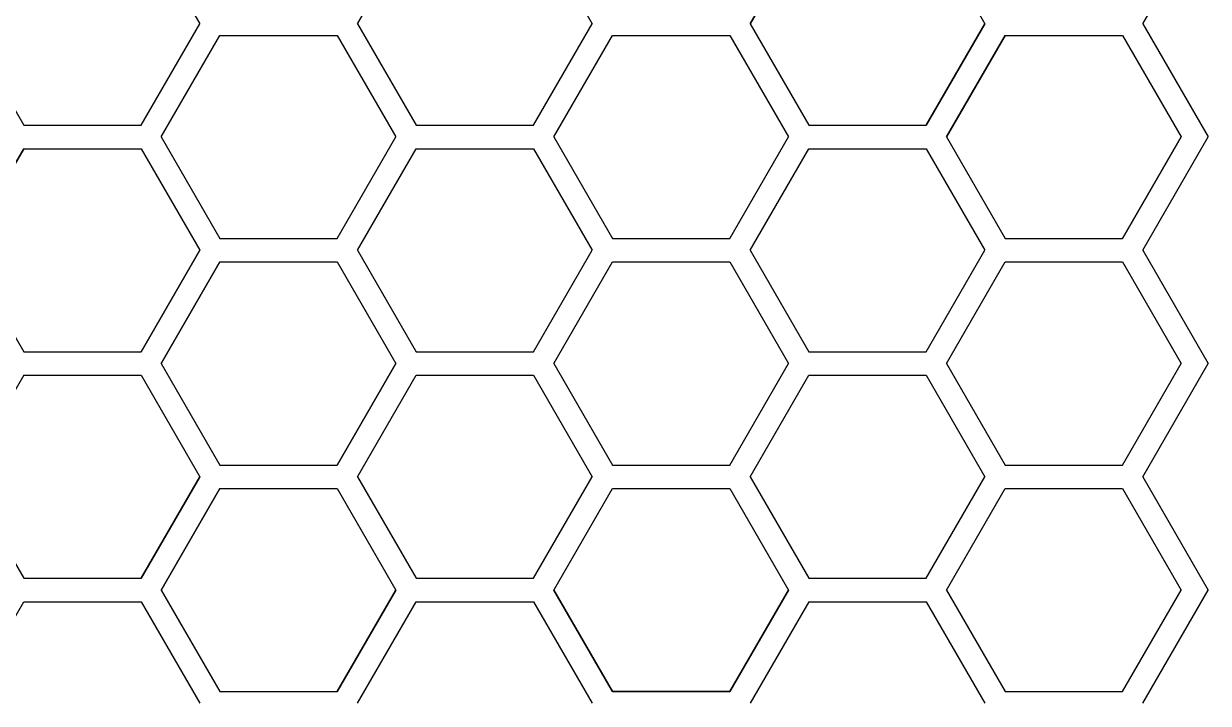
# Model space of a CAD drawing. Header units: millimetres. Extents: x 606 to 1123, y -612 to 146.
# Drawn here: x 921.5 to 1123.4, y -146.7 to -30.8 of the extents above; entities that cross this region are included whole.
import ezdxf

# ---------------------------------------------------------------- set-up
doc = ezdxf.new("R2010")
doc.units = ezdxf.units.MM
doc.layers.get('0').update_dxf_attribs({"linetype": 'CONTINUOUS', "lineweight": 25})

msp = doc.modelspace()

# ---------------------------------------------------------------- linework, layer by layer
for p, q in [((1112.25, -30.82), (1123.41, -11.5)), ((941.47, -13.5), (951.47, -30.82)), ((941.47, -13.5), (951.47, -30.82)), ((941.47, -13.5), (951.47, -30.82)), ((941.47, -13.5), (951.47, -30.82)), ((941.47, -13.5), (951.47, -30.82)), ((941.47, -13.5), (951.47, -30.82)), ((978.4, -30.82), (988.4, -13.5)), ((978.4, -30.82), (988.4, -13.5)), ((978.4, -30.82), (988.4, -13.5)), ((1008.4, -13.5), (1018.4, -30.82)), ((1008.4, -13.5), (1018.4, -30.82)), ((1008.4, -13.5), (1018.4, -30.82)), ((1055.33, -13.5), (1045.33, -30.82)), ((1045.33, -30.82), (1055.33, -13.5)), ((1055.33, -13.5), (1045.33, -30.82)), ((1045.33, -30.82), (1055.33, -13.5)), ((1055.33, -13.5), (1045.33, -30.82)), ((1045.33, -30.82), (1055.33, -13.5)), ((1075.33, -13.5), (1085.33, -30.82)), ((1075.33, -13.5), (1085.33, -30.82)), ((1075.33, -13.5), (1085.33, -30.82)), ((1075.33, -13.5), (1085.33, -30.82)), ((1075.33, -13.5), (1085.33, -30.82)), ((1075.33, -13.5), (1085.33, -30.82)), ((1075.33, -13.5), (1085.33, -30.82)), ((1075.33, -13.5), (1085.33, -30.82)), ((1075.33, -13.5), (1085.33, -30.82)), ((911.47, -30.82), (921.47, -48.14)), ((911.47, -30.82), (921.47, -48.14)), ((911.47, -30.82), (921.47, -48.14)), ((941.47, -48.14), (951.47, -30.82)), ((941.47, -48.14), (951.47, -30.82)), ((941.47, -48.14), (951.47, -30.82)), ((941.47, -48.14), (951.47, -30.82)), ((941.47, -48.14), (951.47, -30.82)), ((941.47, -48.14), (951.47, -30.82)), ((978.4, -30.82), (988.4, -48.14)), ((978.4, -30.82), (988.4, -48.14)), ((978.4, -30.82), (988.4, -48.14)), ((1008.4, -48.14), (1018.4, -30.82)), ((1008.4, -48.14), (1018.4, -30.82)), ((1008.4, -48.14), (1018.4, -30.82)), ((1045.33, -30.82), (1055.33, -48.14)), ((1045.33, -30.82), (1055.33, -48.14)), ((1045.33, -30.82), (1055.33, -48.14)), ((1045.33, -30.82), (1055.33, -48.14)), ((1045.33, -30.82), (1055.33, -48.14)), ((1045.33, -30.82), (1055.33, -48.14)), ((1045.33, -30.82), (1055.33, -48.14)), ((1045.33, -30.82), (1055.33, -48.14)), ((1045.33, -30.82), (1055.33, -48.14)), ((1075.33, -48.14), (1085.33, -30.82)), ((1085.33, -30.82), (1075.33, -48.14)), ((1075.33, -48.14), (1085.33, -30.82)), ((1075.33, -48.14), (1085.33, -30.82)), ((1085.33, -30.82), (1075.33, -48.14)), ((1075.33, -48.14), (1085.33, -30.82)), ((1075.33, -48.14), (1085.33, -30.82)), ((1085.33, -30.82), (1075.33, -48.14)), ((1075.33, -48.14), (1085.33, -30.82)), ((1112.25, -30.82), (1123.41, -50.14)), ((944.93, -50.14), (954.93, -32.82)), ((944.93, -50.14), (954.93, -32.82)), ((944.93, -50.14), (954.93, -32.82)), ((944.93, -50.14), (954.93, -32.82)), ((944.93, -50.14), (954.93, -32.82)), ((944.93, -50.14), (954.93, -32.82)), ((944.93, -50.14), (954.93, -32.82)), ((944.93, -50.14), (954.93, -32.82)), ((944.93, -50.14), (954.93, -32.82)), ((954.93, -32.82), (974.93, -32.82)), ((954.93, -32.82), (974.93, -32.82)), ((954.93, -32.82), (974.93, -32.82)), ((954.93, -32.82), (974.93, -32.82)), ((954.93, -32.82), (974.93, -32.82)), ((954.93, -32.82), (974.93, -32.82)), ((954.93, -32.82), (974.93, -32.82)), ((954.93, -32.82), (974.93, -32.82)), ((954.93, -32.82), (974.93, -32.82)), ((974.93, -32.82), (984.93, -50.14)), ((974.93, -32.82), (984.93, -50.14)), ((974.93, -32.82), (984.93, -50.14)), ((974.93, -32.82), (984.93, -50.14)), ((974.93, -32.82), (984.93, -50.14)), ((974.93, -32.82), (984.93, -50.14)), ((974.93, -32.82), (984.93, -50.14)), ((974.93, -32.82), (984.93, -50.14)), ((974.93, -32.82), (984.93, -50.14)), ((1011.86, -50.14), (1021.86, -32.82)), ((1011.86, -50.14), (1021.86, -32.82)), ((1011.86, -50.14), (1021.86, -32.82)), ((1011.86, -50.14), (1021.86, -32.82)), ((1011.86, -50.14), (1021.86, -32.82)), ((1011.86, -50.14), (1021.86, -32.82)), ((1021.86, -32.82), (1041.86, -32.82)), ((1021.86, -32.82), (1041.86, -32.82)), ((1021.86, -32.82), (1041.86, -32.82)), ((1021.86, -32.82), (1041.86, -32.82)), ((1021.86, -32.82), (1041.86, -32.82)), ((1021.86, -32.82), (1041.86, -32.82)), ((1041.86, -32.82), (1051.86, -50.14)), ((1041.86, -32.82), (1051.86, -50.14)), ((1041.86, -32.82), (1051.86, -50.14)), ((1041.86, -32.82), (1051.86, -50.14)), ((1041.86, -32.82), (1051.86, -50.14)), ((1041.86, -32.82), (1051.86, -50.14)), ((1078.79, -50.14), (1088.79, -32.82)), ((1088.79, -32.82), (1078.79, -50.14)), ((1078.79, -50.14), (1088.79, -32.82)), ((1078.79, -50.14), (1088.79, -32.82)), ((1088.79, -32.82), (1078.79, -50.14)), ((1078.79, -50.14), (1088.79, -32.82)), ((1078.79, -50.14), (1088.79, -32.82)), ((1088.79, -32.82), (1078.79, -50.14)), ((1078.79, -50.14), (1088.79, -32.82)), ((1088.79, -32.82), (1108.79, -32.82)), ((1088.79, -32.82), (1108.79, -32.82)), ((1088.79, -32.82), (1108.79, -32.82)), ((1088.79, -32.82), (1108.79, -32.82)), ((1088.79, -32.82), (1108.79, -32.82)), ((1088.79, -32.82), (1108.79, -32.82)), ((1088.79, -32.82), (1108.79, -32.82)), ((1088.79, -32.82), (1108.79, -32.82)), ((1088.79, -32.82), (1108.79, -32.82)), ((1108.79, -32.82), (1118.79, -50.14)), ((1108.79, -32.82), (1118.79, -50.14)), ((1108.79, -32.82), (1118.79, -50.14)), ((1108.79, -32.82), (1118.79, -50.14)), ((1108.79, -32.82), (1118.79, -50.14)), ((1108.79, -32.82), (1118.79, -50.14)), ((1108.79, -32.82), (1118.79, -50.14)), ((1108.79, -32.82), (1118.79, -50.14)), ((1108.79, -32.82), (1118.79, -50.14)), ((921.47, -48.14), (941.47, -48.14)), ((921.47, -48.14), (941.47, -48.14)), ((921.47, -48.14), (941.47, -48.14)), ((921.47, -48.14), (941.47, -48.14)), ((921.47, -48.14), (941.47, -48.14)), ((921.47, -48.14), (941.47, -48.14)), ((988.4, -48.14), (1008.4, -48.14)), ((988.4, -48.14), (1008.4, -48.14)), ((988.4, -48.14), (1008.4, -48.14)), ((1055.33, -48.14), (1075.33, -48.14)), ((1055.33, -48.14), (1075.33, -48.14)), ((1055.33, -48.14), (1075.33, -48.14)), ((1055.33, -48.14), (1075.33, -48.14)), ((1055.33, -48.14), (1075.33, -48.14)), ((1055.33, -48.14), (1075.33, -48.14)), ((1055.33, -48.14), (1075.33, -48.14)), ((1055.33, -48.14), (1075.33, -48.14)), ((1055.33, -48.14), (1075.33, -48.14)), ((944.93, -50.14), (954.93, -67.46)), ((944.93, -50.14), (954.93, -67.46)), ((944.93, -50.14), (954.93, -67.46)), ((944.93, -50.14), (954.93, -67.46)), ((944.93, -50.14), (954.93, -67.46)), ((944.93, -50.14), (954.93, -67.46)), ((944.93, -50.14), (954.93, -67.46)), ((944.93, -50.14), (954.93, -67.46)), ((944.93, -50.14), (954.93, -67.46)), ((974.93, -67.46), (984.93, -50.14)), ((974.93, -67.46), (984.93, -50.14)), ((974.93, -67.46), (984.93, -50.14)), ((974.93, -67.46), (984.93, -50.14)), ((974.93, -67.46), (984.93, -50.14)), ((974.93, -67.46), (984.93, -50.14)), ((974.93, -67.46), (984.93, -50.14)), ((974.93, -67.46), (984.93, -50.14)), ((974.93, -67.46), (984.93, -50.14)), ((1011.86, -50.14), (1021.86, -67.46)), ((1011.86, -50.14), (1021.86, -67.46)), ((1011.86, -50.14), (1021.86, -67.46)), ((1011.86, -50.14), (1021.86, -67.46)), ((1011.86, -50.14), (1021.86, -67.46)), ((1011.86, -50.14), (1021.86, -67.46)), ((1041.86, -67.46), (1051.86, -50.14)), ((1041.86, -67.46), (1051.86, -50.14)), ((1041.86, -67.46), (1051.86, -50.14)), ((1041.86, -67.46), (1051.86, -50.14)), ((1041.86, -67.46), (1051.86, -50.14)), ((1041.86, -67.46), (1051.86, -50.14)), ((1078.79, -50.14), (1088.79, -67.46)), ((1078.79, -50.14), (1088.79, -67.46)), ((1078.79, -50.14), (1088.79, -67.46)), ((1078.79, -50.14), (1088.79, -67.46)), ((1078.79, -50.14), (1088.79, -67.46)), ((1078.79, -50.14), (1088.79, -67.46)), ((1078.79, -50.14), (1088.79, -67.46)), ((1078.79, -50.14), (1088.79, -67.46)), ((1078.79, -50.14), (1088.79, -67.46)), ((1108.79, -67.46), (1118.79, -50.14)), ((1118.79, -50.14), (1108.79, -67.46)), ((1108.79, -67.46), (1118.79, -50.14)), ((1108.79, -67.46), (1118.79, -50.14)), ((1118.79, -50.14), (1108.79, -67.46)), ((1108.79, -67.46), (1118.79, -50.14)), ((1108.79, -67.46), (1118.79, -50.14)), ((1118.79, -50.14), (1108.79, -67.46)), ((1108.79, -67.46), (1118.79, -50.14)), ((1112.25, -69.46), (1123.41, -50.14)), ((911.47, -69.46), (921.47, -52.14)), ((921.47, -52.14), (911.47, -69.46)), ((911.47, -69.46), (921.47, -52.14)), ((921.47, -52.14), (911.47, -69.46)), ((911.47, -69.46), (921.47, -52.14)), ((921.47, -52.14), (911.47, -69.46)), ((921.47, -52.14), (941.47, -52.14)), ((921.47, -52.14), (941.47, -52.14)), ((921.47, -52.14), (941.47, -52.14)), ((921.47, -52.14), (941.47, -52.14)), ((921.47, -52.14), (941.47, -52.14)), ((921.47, -52.14), (941.47, -52.14)), ((941.47, -52.14), (951.47, -69.46)), ((941.47, -52.14), (951.47, -69.46)), ((941.47, -52.14), (951.47, -69.46)), ((941.47, -52.14), (951.47, -69.46)), ((941.47, -52.14), (951.47, -69.46)), ((941.47, -52.14), (951.47, -69.46)), ((978.4, -69.46), (988.4, -52.14)), ((978.4, -69.46), (988.4, -52.14)), ((978.4, -69.46), (988.4, -52.14)), ((978.4, -69.46), (988.4, -52.14)), ((978.4, -69.46), (988.4, -52.14)), ((978.4, -69.46), (988.4, -52.14)), ((988.4, -52.14), (1008.4, -52.14)), ((988.4, -52.14), (1008.4, -52.14)), ((988.4, -52.14), (1008.4, -52.14)), ((988.4, -52.14), (1008.4, -52.14)), ((988.4, -52.14), (1008.4, -52.14)), ((988.4, -52.14), (1008.4, -52.14)), ((1008.4, -52.14), (1018.4, -69.46)), ((1008.4, -52.14), (1018.4, -69.46)), ((1008.4, -52.14), (1018.4, -69.46)), ((1008.4, -52.14), (1018.4, -69.46)), ((1008.4, -52.14), (1018.4, -69.46)), ((1008.4, -52.14), (1018.4, -69.46)), ((1045.33, -69.46), (1055.33, -52.14)), ((1045.33, -69.46), (1055.33, -52.14)), ((1045.33, -69.46), (1055.33, -52.14)), ((1045.33, -69.46), (1055.33, -52.14)), ((1045.33, -69.46), (1055.33, -52.14)), ((1045.33, -69.46), (1055.33, -52.14)), ((1055.33, -52.14), (1075.33, -52.14)), ((1055.33, -52.14), (1075.33, -52.14)), ((1055.33, -52.14), (1075.33, -52.14)), ((1055.33, -52.14), (1075.33, -52.14)), ((1055.33, -52.14), (1075.33, -52.14)), ((1055.33, -52.14), (1075.33, -52.14)), ((1075.33, -52.14), (1085.33, -69.46)), ((1075.33, -52.14), (1085.33, -69.46)), ((1075.33, -52.14), (1085.33, -69.46)), ((1075.33, -52.14), (1085.33, -69.46)), ((1075.33, -52.14), (1085.33, -69.46)), ((1075.33, -52.14), (1085.33, -69.46)), ((954.93, -67.46), (974.93, -67.46)), ((954.93, -67.46), (974.93, -67.46)), ((954.93, -67.46), (974.93, -67.46)), ((954.93, -67.46), (974.93, -67.46)), ((954.93, -67.46), (974.93, -67.46)), ((954.93, -67.46), (974.93, -67.46)), ((954.93, -67.46), (974.93, -67.46)), ((954.93, -67.46), (974.93, -67.46)), ((954.93, -67.46), (974.93, -67.46)), ((1021.86, -67.46), (1041.86, -67.46)), ((1021.86, -67.46), (1041.86, -67.46)), ((1021.86, -67.46), (1041.86, -67.46)), ((1021.86, -67.46), (1041.86, -67.46)), ((1021.86, -67.46), (1041.86, -67.46)), ((1021.86, -67.46), (1041.86, -67.46)), ((1088.79, -67.46), (1108.79, -67.46)), ((1088.79, -67.46), (1108.79, -67.46)), ((1088.79, -67.46), (1108.79, -67.46)), ((1088.79, -67.46), (1108.79, -67.46)), ((1088.79, -67.46), (1108.79, -67.46)), ((1088.79, -67.46), (1108.79, -67.46)), ((1088.79, -67.46), (1108.79, -67.46)), ((1088.79, -67.46), (1108.79, -67.46)), ((1088.79, -67.46), (1108.79, -67.46)), ((911.47, -69.46), (921.47, -86.78)), ((911.47, -69.46), (921.47, -86.78)), ((911.47, -69.46), (921.47, -86.78)), ((911.47, -69.46), (921.47, -86.78)), ((911.47, -69.46), (921.47, -86.78)), ((911.47, -69.46), (921.47, -86.78)), ((941.47, -86.78), (951.47, -69.46)), ((951.47, -69.46), (941.47, -86.78)), ((941.47, -86.78), (951.47, -69.46)), ((951.47, -69.46), (941.47, -86.78)), ((941.47, -86.78), (951.47, -69.46)), ((951.47, -69.46), (941.47, -86.78)), ((978.4, -69.46), (988.4, -86.78)), ((978.4, -69.46), (988.4, -86.78)), ((978.4, -69.46), (988.4, -86.78)), ((978.4, -69.46), (988.4, -86.78)), ((978.4, -69.46), (988.4, -86.78)), ((978.4, -69.46), (988.4, -86.78)), ((1008.4, -86.78), (1018.4, -69.46)), ((1008.4, -86.78), (1018.4, -69.46)), ((1008.4, -86.78), (1018.4, -69.46)), ((1008.4, -86.78), (1018.4, -69.46)), ((1008.4, -86.78), (1018.4, -69.46)), ((1008.4, -86.78), (1018.4, -69.46)), ((1045.33, -69.46), (1055.33, -86.78)), ((1045.33, -69.46), (1055.33, -86.78)), ((1045.33, -69.46), (1055.33, -86.78)), ((1045.33, -69.46), (1055.33, -86.78)), ((1045.33, -69.46), (1055.33, -86.78)), ((1045.33, -69.46), (1055.33, -86.78)), ((1075.33, -86.78), (1085.33, -69.46)), ((1075.33, -86.78), (1085.33, -69.46)), ((1075.33, -86.78), (1085.33, -69.46)), ((1075.33, -86.78), (1085.33, -69.46)), ((1075.33, -86.78), (1085.33, -69.46)), ((1075.33, -86.78), (1085.33, -69.46)), ((1112.25, -69.46), (1123.41, -88.78)), ((944.93, -88.78), (954.93, -71.46)), ((954.93, -71.46), (944.93, -88.78)), ((944.93, -88.78), (954.93, -71.46)), ((944.93, -88.78), (954.93, -71.46)), ((954.93, -71.46), (944.93, -88.78)), ((944.93, -88.78), (954.93, -71.46)), ((944.93, -88.78), (954.93, -71.46)), ((954.93, -71.46), (944.93, -88.78)), ((944.93, -88.78), (954.93, -71.46)), ((954.93, -71.46), (974.93, -71.46)), ((954.93, -71.46), (974.93, -71.46)), ((954.93, -71.46), (974.93, -71.46)), ((954.93, -71.46), (974.93, -71.46)), ((954.93, -71.46), (974.93, -71.46)), ((954.93, -71.46), (974.93, -71.46)), ((954.93, -71.46), (974.93, -71.46)), ((954.93, -71.46), (974.93, -71.46)), ((954.93, -71.46), (974.93, -71.46)), ((974.93, -71.46), (984.93, -88.78)), ((974.93, -71.46), (984.93, -88.78)), ((974.93, -71.46), (984.93, -88.78)), ((974.93, -71.46), (984.93, -88.78)), ((974.93, -71.46), (984.93, -88.78)), ((974.93, -71.46), (984.93, -88.78)), ((974.93, -71.46), (984.93, -88.78)), ((974.93, -71.46), (984.93, -88.78)), ((974.93, -71.46), (984.93, -88.78)), ((1011.86, -88.78), (1021.86, -71.46)), ((1011.86, -88.78), (1021.86, -71.46)), ((1011.86, -88.78), (1021.86, -71.46)), ((1011.86, -88.78), (1021.86, -71.46)), ((1011.86, -88.78), (1021.86, -71.46)), ((1011.86, -88.78), (1021.86, -71.46)), ((1021.86, -71.46), (1041.86, -71.46)), ((1021.86, -71.46), (1041.86, -71.46)), ((1021.86, -71.46), (1041.86, -71.46)), ((1021.86, -71.46), (1041.86, -71.46)), ((1021.86, -71.46), (1041.86, -71.46)), ((1021.86, -71.46), (1041.86, -71.46)), ((1041.86, -71.46), (1051.86, -88.78)), ((1041.86, -71.46), (1051.86, -88.78)), ((1041.86, -71.46), (1051.86, -88.78)), ((1041.86, -71.46), (1051.86, -88.78)), ((1041.86, -71.46), (1051.86, -88.78)), ((1041.86, -71.46), (1051.86, -88.78)), ((1078.79, -88.78), (1088.79, -71.46)), ((1078.79, -88.78), (1088.79, -71.46)), ((1078.79, -88.78), (1088.79, -71.46)), ((1078.79, -88.78), (1088.79, -71.46)), ((1078.79, -88.78), (1088.79, -71.46)), ((1078.79, -88.78), (1088.79, -71.46)), ((1088.79, -71.46), (1108.79, -71.46)), ((1088.79, -71.46), (1108.79, -71.46)), ((1088.79, -71.46), (1108.79, -71.46)), ((1088.79, -71.46), (1108.79, -71.46)), ((1088.79, -71.46), (1108.79, -71.46)), ((1088.79, -71.46), (1108.79, -71.46)), ((1108.79, -71.46), (1118.79, -88.78)), ((1108.79, -71.46), (1118.79, -88.78)), ((1108.79, -71.46), (1118.79, -88.78)), ((1108.79, -71.46), (1118.79, -88.78)), ((1108.79, -71.46), (1118.79, -88.78)), ((1108.79, -71.46), (1118.79, -88.78)), ((921.47, -86.78), (941.47, -86.78)), ((921.47, -86.78), (941.47, -86.78)), ((921.47, -86.78), (941.47, -86.78)), ((921.47, -86.78), (941.47, -86.78)), ((921.47, -86.78), (941.47, -86.78)), ((921.47, -86.78), (941.47, -86.78)), ((988.4, -86.78), (1008.4, -86.78)), ((988.4, -86.78), (1008.4, -86.78)), ((988.4, -86.78), (1008.4, -86.78)), ((988.4, -86.78), (1008.4, -86.78)), ((988.4, -86.78), (1008.4, -86.78)), ((988.4, -86.78), (1008.4, -86.78)), ((1055.33, -86.78), (1075.33, -86.78)), ((1055.33, -86.78), (1075.33, -86.78)), ((1055.33, -86.78), (1075.33, -86.78)), ((1055.33, -86.78), (1075.33, -86.78)), ((1055.33, -86.78), (1075.33, -86.78)), ((1055.33, -86.78), (1075.33, -86.78)), ((944.93, -88.78), (954.93, -106.1)), ((944.93, -88.78), (954.93, -106.1)), ((944.93, -88.78), (954.93, -106.1)), ((944.93, -88.78), (954.93, -106.1)), ((944.93, -88.78), (954.93, -106.1)), ((944.93, -88.78), (954.93, -106.1)), ((944.93, -88.78), (954.93, -106.1)), ((944.93, -88.78), (954.93, -106.1)), ((944.93, -88.78), (954.93, -106.1)), ((974.93, -106.1), (984.93, -88.78)), ((984.93, -88.78), (974.93, -106.1)), ((974.93, -106.1), (984.93, -88.78)), ((974.93, -106.1), (984.93, -88.78)), ((984.93, -88.78), (974.93, -106.1)), ((974.93, -106.1), (984.93, -88.78)), ((974.93, -106.1), (984.93, -88.78)), ((984.93, -88.78), (974.93, -106.1)), ((974.93, -106.1), (984.93, -88.78)), ((1011.86, -88.78), (1021.86, -106.1)), ((1011.86, -88.78), (1021.86, -106.1)), ((1011.86, -88.78), (1021.86, -106.1)), ((1011.86, -88.78), (1021.86, -106.1)), ((1011.86, -88.78), (1021.86, -106.1)), ((1011.86, -88.78), (1021.86, -106.1)), ((1041.86, -106.1), (1051.86, -88.78)), ((1041.86, -106.1), (1051.86, -88.78)), ((1041.86, -106.1), (1051.86, -88.78)), ((1041.86, -106.1), (1051.86, -88.78)), ((1041.86, -106.1), (1051.86, -88.78)), ((1041.86, -106.1), (1051.86, -88.78)), ((1078.79, -88.78), (1088.79, -106.1)), ((1078.79, -88.78), (1088.79, -106.1)), ((1078.79, -88.78), (1088.79, -106.1)), ((1078.79, -88.78), (1088.79, -106.1)), ((1078.79, -88.78), (1088.79, -106.1)), ((1078.79, -88.78), (1088.79, -106.1)), ((1108.79, -106.1), (1118.79, -88.78)), ((1108.79, -106.1), (1118.79, -88.78)), ((1108.79, -106.1), (1118.79, -88.78)), ((1108.79, -106.1), (1118.79, -88.78)), ((1108.79, -106.1), (1118.79, -88.78)), ((1108.79, -106.1), (1118.79, -88.78)), ((1112.25, -108.1), (1123.41, -88.78)), ((921.47, -90.78), (911.47, -108.1)), ((921.47, -90.78), (911.47, -108.1)), ((921.47, -90.78), (911.47, -108.1)), ((921.47, -90.78), (941.47, -90.78)), ((921.47, -90.78), (941.47, -90.78)), ((921.47, -90.78), (941.47, -90.78)), ((921.47, -90.78), (941.47, -90.78)), ((921.47, -90.78), (941.47, -90.78)), ((921.47, -90.78), (941.47, -90.78)), ((941.47, -90.78), (951.47, -108.1)), ((941.47, -90.78), (951.47, -108.1)), ((941.47, -90.78), (951.47, -108.1)), ((941.47, -90.78), (951.47, -108.1)), ((941.47, -90.78), (951.47, -108.1)), ((941.47, -90.78), (951.47, -108.1)), ((978.4, -108.1), (988.4, -90.78)), ((978.4, -108.1), (988.4, -90.78)), ((978.4, -108.1), (988.4, -90.78)), ((988.4, -90.78), (1008.4, -90.78)), ((988.4, -90.78), (1008.4, -90.78)), ((988.4, -90.78), (1008.4, -90.78)), ((1008.4, -90.78), (1018.4, -108.1)), ((1008.4, -90.78), (1018.4, -108.1)), ((1008.4, -90.78), (1018.4, -108.1)), ((1045.33, -108.1), (1055.33, -90.78)), ((1045.33, -108.1), (1055.33, -90.78)), ((1045.33, -108.1), (1055.33, -90.78)), ((1055.33, -90.78), (1075.33, -90.78)), ((1055.33, -90.78), (1075.33, -90.78)), ((1055.33, -90.78), (1075.33, -90.78)), ((1075.33, -90.78), (1085.33, -108.1)), ((1075.33, -90.78), (1085.33, -108.1)), ((1075.33, -90.78), (1085.33, -108.1)), ((954.93, -106.1), (974.93, -106.1)), ((954.93, -106.1), (974.93, -106.1)), ((954.93, -106.1), (974.93, -106.1)), ((954.93, -106.1), (974.93, -106.1)), ((954.93, -106.1), (974.93, -106.1)), ((954.93, -106.1), (974.93, -106.1)), ((954.93, -106.1), (974.93, -106.1)), ((954.93, -106.1), (974.93, -106.1)), ((954.93, -106.1), (974.93, -106.1)), ((1021.86, -106.1), (1041.86, -106.1)), ((1021.86, -106.1), (1041.86, -106.1)), ((1021.86, -106.1), (1041.86, -106.1)), ((1021.86, -106.1), (1041.86, -106.1)), ((1021.86, -106.1), (1041.86, -106.1)), ((1021.86, -106.1), (1041.86, -106.1)), ((1021.86, -106.1), (1041.86, -106.1)), ((1021.86, -106.1), (1041.86, -106.1)), ((1021.86, -106.1), (1041.86, -106.1)), ((1021.86, -106.1), (1041.86, -106.1)), ((1021.86, -106.1), (1041.86, -106.1)), ((1021.86, -106.1), (1041.86, -106.1)), ((1088.79, -106.1), (1108.79, -106.1)), ((1088.79, -106.1), (1108.79, -106.1)), ((1088.79, -106.1), (1108.79, -106.1)), ((1088.79, -106.1), (1108.79, -106.1)), ((1088.79, -106.1), (1108.79, -106.1)), ((1088.79, -106.1), (1108.79, -106.1)), ((911.47, -108.1), (921.47, -125.42)), ((911.47, -108.1), (921.47, -125.42)), ((911.47, -108.1), (921.47, -125.42)), ((911.47, -108.1), (921.47, -125.42)), ((911.47, -108.1), (921.47, -125.42)), ((911.47, -108.1), (921.47, -125.42)), ((951.47, -108.1), (941.47, -125.42)), ((941.47, -125.42), (951.47, -108.1)), ((951.47, -108.1), (941.47, -125.42)), ((941.47, -125.42), (951.47, -108.1)), ((951.47, -108.1), (941.47, -125.42)), ((941.47, -125.42), (951.47, -108.1)), ((978.4, -108.1), (988.4, -125.42)), ((978.4, -108.1), (988.4, -125.42)), ((978.4, -108.1), (988.4, -125.42)), ((1008.4, -125.42), (1018.4, -108.1)), ((1008.4, -125.42), (1018.4, -108.1)), ((1008.4, -125.42), (1018.4, -108.1)), ((1045.33, -108.1), (1055.33, -125.42)), ((1045.33, -108.1), (1055.33, -125.42)), ((1045.33, -108.1), (1055.33, -125.42)), ((1075.33, -125.42), (1085.33, -108.1)), ((1075.33, -125.42), (1085.33, -108.1)), ((1075.33, -125.42), (1085.33, -108.1)), ((1112.25, -108.1), (1123.41, -127.42)), ((954.93, -110.1), (944.93, -127.42)), ((944.93, -127.42), (954.93, -110.1)), ((954.93, -110.1), (944.93, -127.42)), ((944.93, -127.42), (954.93, -110.1)), ((954.93, -110.1), (944.93, -127.42)), ((944.93, -127.42), (954.93, -110.1)), ((954.93, -110.1), (974.93, -110.1)), ((954.93, -110.1), (974.93, -110.1)), ((954.93, -110.1), (974.93, -110.1)), ((954.93, -110.1), (974.93, -110.1)), ((954.93, -110.1), (974.93, -110.1)), ((954.93, -110.1), (974.93, -110.1)), ((974.93, -110.1), (984.93, -127.42)), ((974.93, -110.1), (984.93, -127.42)), ((974.93, -110.1), (984.93, -127.42)), ((974.93, -110.1), (984.93, -127.42)), ((974.93, -110.1), (984.93, -127.42)), ((974.93, -110.1), (984.93, -127.42)), ((1011.86, -127.42), (1021.86, -110.1)), ((1011.86, -127.42), (1021.86, -110.1)), ((1011.86, -127.42), (1021.86, -110.1)), ((1021.86, -110.1), (1041.86, -110.1)), ((1021.86, -110.1), (1041.86, -110.1)), ((1021.86, -110.1), (1041.86, -110.1)), ((1021.86, -110.1), (1041.86, -110.1)), ((1021.86, -110.1), (1041.86, -110.1)), ((1021.86, -110.1), (1041.86, -110.1)), ((1041.86, -110.1), (1051.86, -127.42)), ((1041.86, -110.1), (1051.86, -127.42)), ((1041.86, -110.1), (1051.86, -127.42)), ((1078.79, -127.42), (1088.79, -110.1)), ((1078.79, -127.42), (1088.79, -110.1)), ((1078.79, -127.42), (1088.79, -110.1)), ((1078.79, -127.42), (1088.79, -110.1)), ((1078.79, -127.42), (1088.79, -110.1)), ((1078.79, -127.42), (1088.79, -110.1)), ((1088.79, -110.1), (1108.79, -110.1)), ((1088.79, -110.1), (1108.79, -110.1)), ((1088.79, -110.1), (1108.79, -110.1)), ((1088.79, -110.1), (1108.79, -110.1)), ((1088.79, -110.1), (1108.79, -110.1)), ((1088.79, -110.1), (1108.79, -110.1)), ((1108.79, -110.1), (1118.79, -127.42)), ((1108.79, -110.1), (1118.79, -127.42)), ((1108.79, -110.1), (1118.79, -127.42)), ((1108.79, -110.1), (1118.79, -127.42)), ((1108.79, -110.1), (1118.79, -127.42)), ((1108.79, -110.1), (1118.79, -127.42)), ((921.47, -125.42), (941.47, -125.42)), ((921.47, -125.42), (941.47, -125.42)), ((921.47, -125.42), (941.47, -125.42)), ((921.47, -125.42), (941.47, -125.42)), ((921.47, -125.42), (941.47, -125.42)), ((921.47, -125.42), (941.47, -125.42)), ((988.4, -125.42), (1008.4, -125.42)), ((988.4, -125.42), (1008.4, -125.42)), ((988.4, -125.42), (1008.4, -125.42)), ((1055.33, -125.42), (1075.33, -125.42)), ((1055.33, -125.42), (1075.33, -125.42)), ((1055.33, -125.42), (1075.33, -125.42)), ((944.93, -127.42), (954.93, -144.74)), ((944.93, -127.42), (954.93, -144.74)), ((944.93, -127.42), (954.93, -144.74)), ((944.93, -127.42), (954.93, -144.74)), ((944.93, -127.42), (954.93, -144.74)), ((944.93, -127.42), (954.93, -144.74)), ((984.93, -127.42), (974.93, -144.74)), ((974.93, -144.74), (984.93, -127.42)), ((984.93, -127.42), (974.93, -144.74)), ((974.93, -144.74), (984.93, -127.42)), ((984.93, -127.42), (974.93, -144.74)), ((974.93, -144.74), (984.93, -127.42)), ((1011.86, -127.42), (1021.86, -144.74)), ((1021.86, -144.74), (1011.86, -127.42)), ((1011.86, -127.42), (1021.86, -144.74)), ((1021.86, -144.74), (1011.86, -127.42)), ((1011.86, -127.42), (1021.86, -144.74)), ((1021.86, -144.74), (1011.86, -127.42)), ((1051.86, -127.42), (1041.86, -144.74)), ((1041.86, -144.74), (1051.86, -127.42)), ((1051.86, -127.42), (1041.86, -144.74)), ((1041.86, -144.74), (1051.86, -127.42)), ((1051.86, -127.42), (1041.86, -144.74)), ((1041.86, -144.74), (1051.86, -127.42)), ((1078.79, -127.42), (1088.79, -144.74)), ((1078.79, -127.42), (1088.79, -144.74)), ((1078.79, -127.42), (1088.79, -144.74)), ((1078.79, -127.42), (1088.79, -144.74)), ((1078.79, -127.42), (1088.79, -144.74)), ((1078.79, -127.42), (1088.79, -144.74)), ((1108.79, -144.74), (1118.79, -127.42)), ((1108.79, -144.74), (1118.79, -127.42)), ((1108.79, -144.74), (1118.79, -127.42)), ((1108.79, -144.74), (1118.79, -127.42)), ((1108.79, -144.74), (1118.79, -127.42)), ((1108.79, -144.74), (1118.79, -127.42)), ((1112.25, -146.74), (1123.41, -127.42)), ((911.47, -146.74), (921.47, -129.42)), ((911.47, -146.74), (921.47, -129.42)), ((911.47, -146.74), (921.47, -129.42)), ((921.47, -129.42), (941.47, -129.42)), ((921.47, -129.42), (941.47, -129.42)), ((921.47, -129.42), (941.47, -129.42)), ((921.47, -129.42), (941.47, -129.42)), ((921.47, -129.42), (941.47, -129.42)), ((921.47, -129.42), (941.47, -129.42)), ((941.47, -129.42), (951.47, -146.74)), ((941.47, -129.42), (951.47, -146.74)), ((941.47, -129.42), (951.47, -146.74)), ((941.47, -129.42), (951.47, -146.74)), ((941.47, -129.42), (951.47, -146.74)), ((941.47, -129.42), (951.47, -146.74)), ((978.4, -146.74), (988.4, -129.42)), ((978.4, -146.74), (988.4, -129.42)), ((978.4, -146.74), (988.4, -129.42)), ((988.4, -129.42), (1008.4, -129.42)), ((988.4, -129.42), (1008.4, -129.42)), ((988.4, -129.42), (1008.4, -129.42)), ((1008.4, -129.42), (1018.4, -146.74)), ((1008.4, -129.42), (1018.4, -146.74)), ((1008.4, -129.42), (1018.4, -146.74)), ((1055.33, -129.42), (1045.33, -146.74)), ((1055.33, -129.42), (1045.33, -146.74)), ((1055.33, -129.42), (1045.33, -146.74)), ((1055.33, -129.42), (1075.33, -129.42)), ((1055.33, -129.42), (1075.33, -129.42)), ((1055.33, -129.42), (1075.33, -129.42)), ((1075.33, -129.42), (1085.33, -146.74)), ((1075.33, -129.42), (1085.33, -146.74)), ((1075.33, -129.42), (1085.33, -146.74)), ((954.93, -144.74), (974.93, -144.74)), ((954.93, -144.74), (974.93, -144.74)), ((954.93, -144.74), (974.93, -144.74)), ((954.93, -144.74), (974.93, -144.74)), ((954.93, -144.74), (974.93, -144.74)), ((954.93, -144.74), (974.93, -144.74)), ((1041.86, -144.74), (1021.86, -144.74)), ((1021.86, -144.74), (1041.86, -144.74)), ((1041.86, -144.74), (1021.86, -144.74)), ((1021.86, -144.74), (1041.86, -144.74)), ((1041.86, -144.74), (1021.86, -144.74)), ((1021.86, -144.74), (1041.86, -144.74)), ((1088.79, -144.74), (1108.79, -144.74)), ((1088.79, -144.74), (1108.79, -144.74)), ((1088.79, -144.74), (1108.79, -144.74)), ((1088.79, -144.74), (1108.79, -144.74)), ((1088.79, -144.74), (1108.79, -144.74)), ((1088.79, -144.74), (1108.79, -144.74))]:
    msp.add_line(p, q)

doc.saveas('drawing.dxf')
